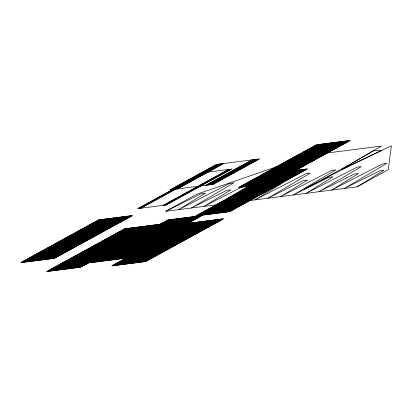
<?xml version="1.0" encoding="UTF-8"?>
<svg xmlns="http://www.w3.org/2000/svg" width="412" height="412" viewBox="0 0 412 412"><rect width="100%" height="100%" fill="white"/><g stroke="black" fill="none" stroke-linecap="round" stroke-linejoin="round"><path stroke-width="0.62" d="M101.743 251.541A26.296 3.842 -24.9 0 0 96.032 255.435L93.915 257.145L104.143 253.056L129.275 236.287L125.603 237.719L128.559 235.937L127.143 236.117L123.415 237.997L124.316 236.921L121.355 238.249L85.016 255.497L82.003 258.669L86.736 256.619A26.296 3.842 -24.9 0 0 96.053 252.268A26.296 3.842 -24.9 0 0 87.746 256.784L84.022 258.993L89.121 258.339L93.637 256.032A26.296 3.842 -24.9 0 0 101.754 251.541M299.122 161.071L305.658 156.761L196.982 194.17L165.773 211.284L357.034 186.852L388.243 169.734L391.4 145.807L341.44 169.574L381.383 146.08L320.464 153.861L310.967 158.754L299.122 161.071A336.553 49.162 -24.9 0 1 239.789 197.374L229.793 203.106M256.485 186.569L229.53 203.142L280.593 176.923M357.034 186.852L383.994 170.28L379.74 170.82L344.283 188.48L386.847 163.348L382.594 163.894L331.531 190.112L358.492 173.534L354.243 174.08L318.78 191.74L361.345 166.608L357.096 167.148L306.034 193.367L332.989 176.794L328.74 177.335L293.282 195L335.842 169.862L331.593 170.408L280.531 196.627L307.491 180.054L303.237 180.595L267.779 198.254L310.344 173.122L306.09 173.663L255.028 199.882L281.988 183.309L247.138 187.764M119.568 252.721L121.962 252.118L119.84 253.833L130.068 249.744L171.232 224.185L167.56 225.616L170.517 223.829L169.1 224.015L165.367 225.894L166.273 224.818L163.312 226.147L110.941 252.185L107.929 255.358L112.661 253.308A26.296 3.842 -24.9 0 0 121.978 248.956A26.296 3.842 -24.9 0 0 113.671 253.473L109.947 255.682L115.051 255.028L119.568 252.721A26.296 3.842 -24.9 0 0 127.679 248.23A26.296 3.842 -24.9 0 0 121.957 252.123M259.339 179.637L216.779 204.769L252.237 187.11M284.841 176.377L242.277 201.514L277.739 183.85M21.45 262.547L99.472 219.756M22.299 262.439L100.322 219.648M23.149 262.331L101.172 219.539M23.999 262.223L102.022 219.431M24.849 262.114L102.871 219.323M25.698 262.006L103.721 219.215M26.548 261.898L104.571 219.102M27.398 261.79L105.42 218.993M28.253 261.682L106.27 218.885M29.103 261.574L107.12 218.777M29.952 261.46L107.97 218.669M30.802 261.352L108.82 218.561M31.652 261.244L109.674 218.453M32.502 261.136L110.524 218.345M33.351 261.028L111.374 218.236M34.201 260.92L112.224 218.128M35.051 260.811L113.073 218.02M35.901 260.703L113.923 217.912M36.75 260.595L114.773 217.799M37.6 260.487L115.623 217.69M38.45 260.379L116.472 217.582M39.3 260.271L117.322 217.474M40.149 260.157L118.172 217.366M40.999 260.049L119.022 217.258M41.849 259.941L119.871 217.15M42.699 259.833L120.721 217.042M170.769 189.772L217.114 164.352M43.554 259.725L121.571 216.933M171.619 189.659L217.963 164.244M44.403 259.617L122.421 216.825M218.813 164.136L137.67 208.637L166.319 204.98L231.858 169.033L203.209 172.69M45.253 259.508L123.27 216.717M138.52 208.529L219.663 164.022M46.103 259.4L124.12 216.604M139.369 208.421L220.513 163.914M46.953 259.292L124.975 216.496M140.224 208.312L221.362 163.806M47.802 259.184L125.825 216.388M141.074 208.204L222.212 163.698M48.652 259.076L126.675 216.279M176.717 189.01L223.062 163.59M49.502 258.968L127.524 216.171M177.572 188.902L223.917 163.482M50.352 258.854L128.374 216.063M51.201 258.746L129.224 215.955M52.051 258.638L130.074 215.847M52.901 258.53L130.923 215.739M53.751 258.422L131.773 215.631M162.92 205.413L228.454 169.466M163.77 205.305L229.304 169.358M164.62 205.197L230.154 169.25M165.47 205.088L231.008 169.141M47.437 271.457L125.459 228.665M48.286 271.348L126.309 228.557M205.619 185.318L251.964 159.897M49.136 271.24L127.159 228.449M206.469 185.209L252.814 159.789M49.991 271.132L128.008 228.341M207.324 185.101L253.663 159.681M50.841 271.024L128.858 228.233M208.173 184.993L254.518 159.573M51.691 270.916L129.708 228.124M209.023 184.885L255.368 159.465M52.54 270.808L130.563 228.011M209.873 184.777L256.218 159.356M53.39 270.699L131.413 227.903M210.723 184.669L257.067 159.248M54.24 270.591L132.262 227.795M211.572 184.555L257.917 159.14M55.09 270.483L133.112 227.687M212.422 184.447L258.767 159.032M55.939 270.37L133.962 227.578M56.789 270.262L134.812 227.47M57.639 270.154L135.661 227.362M58.489 270.045L136.511 227.254M59.338 269.937L137.361 227.146M60.188 269.829L138.211 227.038M61.038 269.721L139.06 226.93M61.888 269.613L139.91 226.821M62.737 269.505L140.76 226.708M63.587 269.397L141.61 226.6M64.437 269.288L142.459 226.492M65.292 269.18L143.309 226.384M66.141 269.067L144.159 226.276M66.991 268.959L145.009 226.167M67.841 268.851L145.863 226.059M68.691 268.742L146.713 225.951M69.54 268.634L147.563 225.843M70.39 268.526L148.413 225.735M71.24 268.418L149.262 225.627M72.09 268.31L150.112 225.513M72.939 268.202L150.962 225.405M73.789 268.094L151.812 225.297M74.639 267.985L152.661 225.189M75.489 267.877L153.511 225.081M76.338 267.764L154.361 224.973M77.188 267.656L155.211 224.864M78.038 267.548L156.06 224.756M78.888 267.44L156.91 224.648M79.743 267.331L157.76 224.54M90.944 262.619L168.966 219.823M91.794 262.511L169.816 219.714M92.643 262.403L170.666 219.606M93.493 262.295L171.516 219.498M94.343 262.181L172.365 219.39M95.193 262.073L173.215 219.282M96.042 261.965L174.065 219.174M96.892 261.857L174.915 219.066M97.742 261.749L175.764 218.957M98.592 261.641L176.614 218.849M99.441 261.532L177.464 218.741M100.291 261.424L178.314 218.633M101.141 261.316L179.163 218.52M101.991 261.208L180.013 218.412M102.846 261.1L180.863 218.303M103.695 260.992L181.713 218.195M104.545 260.878L182.562 218.087M105.395 260.77L183.412 217.979M239.207 187.46L317.23 144.669M106.245 260.662L184.267 217.871M240.057 187.352L318.079 144.56M107.094 260.554L185.117 217.763M240.907 187.244L318.929 144.452M107.944 260.446L185.967 217.654M241.756 187.136L319.779 144.344M108.794 260.338L186.816 217.546M242.606 187.027L320.629 144.236M109.644 260.23L187.666 217.438M243.456 186.919L321.478 144.123M110.493 260.121L188.516 217.325M244.306 186.811L322.328 144.015M111.343 260.013L189.365 217.217M245.155 186.703L323.178 143.906M112.193 259.905L190.215 217.109M246.005 186.595L324.028 143.798M113.043 259.797L191.065 217M246.855 186.487L324.877 143.69M113.892 259.689L191.915 216.892M247.705 186.373L325.727 143.582M114.742 259.575L192.764 216.784M248.554 186.265L326.577 143.474M115.592 259.467L193.614 216.676M249.404 186.157L327.427 143.366M116.442 259.359L194.464 216.568M328.276 143.258L195.643 216.006L229.644 211.66L307.666 168.868L261.764 174.734M117.291 259.251L195.314 216.46M196.493 215.898L329.126 143.149M118.146 259.143L196.163 216.352M197.343 215.79L329.976 143.041M118.996 259.035L197.013 216.243M198.193 215.677L330.826 142.933M119.846 258.927L197.863 216.135M199.042 215.569L331.681 142.82M120.695 258.818L198.713 216.022M199.892 215.461L332.53 142.712M121.545 258.71L199.568 215.914M200.742 215.352L333.38 142.603M122.395 258.602L200.417 215.806M201.592 215.244L334.23 142.495M123.245 258.494L201.267 215.697M202.441 215.136L335.08 142.387M203.291 215.028L335.929 142.279M204.141 214.92L336.779 142.171M204.991 214.812L337.629 142.063M112.6 265.781L190.622 222.99M205.84 214.703L338.479 141.955M113.449 265.673L191.472 222.882M206.69 214.595L339.328 141.846M114.299 265.565L192.322 222.774M207.54 214.487L340.178 141.738M115.149 265.457L193.171 222.665M208.39 214.374L341.028 141.63M115.999 265.349L194.021 222.557M209.245 214.266L341.878 141.517M116.848 265.24L194.871 222.444M210.094 214.158L342.727 141.409M117.698 265.132L195.721 222.336M210.944 214.049L343.577 141.301M118.548 265.024L196.57 222.228M211.794 213.941L344.427 141.192M119.398 264.916L197.42 222.12M212.643 213.833L345.277 141.084M120.247 264.808L198.27 222.011M213.493 213.725L346.126 140.976M121.102 264.695L199.12 221.903M214.343 213.617L346.981 140.868M121.952 264.586L199.969 221.795M215.193 213.509L347.831 140.76M122.802 264.478L200.819 221.687M216.043 213.401L348.681 140.652M123.651 264.37L201.674 221.579M216.892 213.292L349.531 140.543M124.501 264.262L202.524 221.471M217.742 213.184L350.38 140.435L316.38 144.777L238.357 187.568L284.259 181.707M125.351 264.154L203.374 221.362M218.592 213.071L296.614 170.28M126.201 264.046L204.223 221.254M219.442 212.963L297.464 170.171M127.05 263.938L205.073 221.141M220.291 212.855L298.314 170.063M127.9 263.829L205.923 221.033M221.141 212.747L299.163 169.955M128.75 263.721L206.773 220.925M221.991 212.638L300.013 169.847M129.6 263.613L207.622 220.817M222.84 212.53L300.863 169.739M130.45 263.505L208.472 220.708M223.695 212.422L301.713 169.631M131.299 263.392L209.322 220.6M224.545 212.314L302.562 169.517M132.149 263.283L210.172 220.492M225.395 212.206L303.412 169.409M132.999 263.175L211.021 220.384M226.245 212.098L304.262 169.301M133.849 263.067L211.871 220.276M227.094 211.989L305.117 169.193M134.698 262.959L212.721 220.168M227.944 211.881L305.967 169.085M135.553 262.851L213.571 220.06M228.794 211.768L306.816 168.977M136.403 262.743L214.42 219.951M137.253 262.635L215.27 219.838M138.102 262.526L216.12 219.73M138.952 262.418L216.975 219.622M139.802 262.31L217.824 219.514M140.652 262.197L218.674 219.405M141.501 262.089L219.524 219.297M142.351 261.981L220.374 219.189M143.201 261.872L221.223 219.081M144.051 261.764L222.073 218.973M144.9 261.656L222.923 218.865M255.09 180.178L204.028 206.397L230.983 189.824L226.734 190.37L191.276 208.029L233.841 182.897L229.587 183.438L178.525 209.657L205.485 193.084L201.231 193.625L165.773 211.284M93.637 256.032L96.037 255.435M314.82 145.632L348.82 141.29M313.259 146.487L347.259 142.145M311.699 147.347L345.699 143M310.138 148.202L344.138 143.855M308.578 149.056L342.578 144.715M307.017 149.911L341.018 145.57M305.457 150.766L339.457 146.425M337.994 146.94L312.749 150.164L247.21 186.111L272.456 182.887M303.896 151.621L337.897 147.28M302.336 152.481L336.336 148.135M300.775 153.336L334.776 148.99M299.215 154.191L333.215 149.85M297.655 155.046L331.655 150.704M296.094 155.901L330.094 151.559M294.534 156.761L328.534 152.414M292.973 157.616L326.974 153.269M291.413 158.471L325.413 154.129M289.852 159.326L323.853 154.984M288.292 160.18L322.292 155.839M286.731 161.041L320.732 156.694M285.171 161.895L319.171 157.549M283.611 162.75L317.611 158.409M282.05 163.605L316.05 159.264M280.49 164.46L314.49 160.119M278.929 165.315L312.929 160.974M277.369 166.175L311.369 161.828M275.808 167.03L309.809 162.683M274.248 167.885L308.248 163.543M272.687 168.74L306.688 164.398M271.127 169.595L305.127 165.253M269.566 170.455L303.567 166.108M268.006 171.31L302.006 166.963M266.446 172.165L300.446 167.823M264.885 173.019L298.885 168.678M263.325 173.874L297.325 169.533M299.406 170.254L274.16 173.478L208.621 209.425L233.867 206.196M260.204 175.589L306.106 169.723M258.643 176.444L304.545 170.578M257.083 177.299L302.985 171.438M255.522 178.154L301.424 172.293M253.962 179.009L299.864 173.148M252.402 179.869L298.303 174.003M250.841 180.724L296.743 174.858M249.281 181.579L295.183 175.713M247.72 182.434L293.622 176.573M246.16 183.288L292.062 177.428M244.599 184.149L290.501 178.283M243.039 185.003L288.941 179.138M241.478 185.858L287.38 179.993M239.918 186.713L285.82 180.853M248.699 186.904L282.699 182.562M245.578 188.619L279.578 184.272M244.017 189.474L278.018 185.132M242.457 190.329L276.457 185.987M240.896 191.183L274.897 186.842M239.336 192.038L273.336 187.697M237.775 192.898L271.776 188.552M236.215 193.753L270.215 189.407M234.655 194.608L268.655 190.267M233.094 195.463L267.094 191.122M231.534 196.318L265.534 191.977M229.973 197.178L263.974 192.831M228.413 198.033L262.413 193.686M226.852 198.888L260.853 194.546M225.292 199.743L259.292 195.401M223.731 200.598L257.732 196.256M222.171 201.458L256.171 197.111M220.611 202.313L254.611 197.966M219.05 203.168L253.05 198.826M217.49 204.022L251.49 199.681M97.062 220.719L131.062 216.377M214.369 205.732L248.369 201.391M95.502 221.574L129.502 217.232M212.808 206.592L246.809 202.246M93.941 222.434L127.941 218.087M211.248 207.447L245.248 203.101M92.381 223.289L126.381 218.942M209.687 208.302L243.688 203.961M90.82 224.143L124.821 219.802M208.127 209.157L242.127 204.815M89.26 224.998L123.26 220.657M206.567 210.012L240.567 205.67M87.699 225.853L121.7 221.512M205.006 210.872L239.006 206.525M86.139 226.713L120.139 222.367M203.446 211.727L237.446 207.38M84.578 227.568L118.579 223.222M201.885 212.582L235.885 208.24M83.018 228.423L117.018 224.082M200.325 213.437L234.325 209.095M81.458 229.278L115.458 224.937M198.764 214.292L232.765 209.95M79.897 230.133L113.897 225.791M197.204 215.152L231.204 210.805M78.337 230.988L112.337 226.646M76.776 231.848L110.776 227.501M166.551 220.791L200.556 216.444M75.216 232.703L109.216 228.356M164.991 221.646L198.996 217.304M73.655 233.558L107.656 229.216M163.43 222.501L197.436 218.159M72.095 234.413L106.095 230.071M161.87 223.356L195.875 219.014M70.534 235.267L104.535 230.926M160.309 224.21L194.315 219.869M68.974 236.127L102.974 231.781M123.049 229.628L157.049 225.287M158.749 225.07L192.754 220.724M67.413 236.982L101.414 232.636M121.489 230.483L155.489 226.142M157.188 225.925L191.194 221.579M65.853 237.837L99.853 233.496M119.928 231.343L153.928 226.997M155.628 226.78L189.633 222.439M64.293 238.692L98.293 234.351M118.368 232.198L152.368 227.851M154.067 227.635L188.073 223.294M62.732 239.547L96.732 235.206M116.807 233.053L150.807 228.712M152.507 228.49L186.512 224.149M188.212 223.953L222.212 219.611M61.172 240.407L95.172 236.061M115.247 233.908L149.247 229.566M150.952 229.35L184.952 225.004M186.651 224.808L220.652 220.466M59.611 241.262L93.612 236.915M113.686 234.763L147.687 230.421M149.391 230.205L183.392 225.858M185.091 225.668L219.091 221.321M213.689 222.161L188.444 225.385L122.905 261.332L148.15 258.108M58.051 242.117L92.051 237.775M112.126 235.623L146.126 231.276M147.831 231.06L181.831 226.718M183.531 226.523L217.531 222.176M56.49 242.972L90.491 238.63M110.565 236.478L144.566 232.131M146.27 231.915L180.271 227.573M181.97 227.378L215.97 223.036M54.93 243.827L88.93 239.485M109.005 237.333L143.005 232.991M144.71 232.77L178.71 228.428M180.41 228.233L214.41 223.891M53.369 244.682L87.37 240.34M107.444 238.188L141.445 233.846M143.149 233.63L177.15 229.283M178.849 229.087L212.85 224.746M51.809 245.542L85.809 241.195M105.884 239.042L139.884 234.701M141.589 234.485L175.589 230.138M177.289 229.942L211.289 225.601M50.249 246.397L84.249 242.05M104.324 239.897L138.324 235.556M140.028 235.34L174.029 230.998M175.728 230.802L209.729 226.456M48.688 247.252L82.688 242.91M102.763 240.757L136.763 236.411M138.468 236.194L172.468 231.853M174.168 231.657L208.168 227.311M47.128 248.106L81.128 243.765M101.203 241.612L135.203 237.266M136.908 237.049L170.908 232.708M172.607 232.512L206.608 228.171M45.567 248.961L79.567 244.62M99.642 242.467L133.643 238.126M135.347 237.904L169.347 233.563M171.047 233.367L205.047 229.026M44.007 249.821L78.007 245.475M98.082 243.322L132.082 238.981M133.787 238.764L167.787 234.418M169.487 234.222L203.487 229.881M42.446 250.676L76.447 246.33M96.521 244.177L130.522 239.835M132.226 239.619L166.227 235.273M167.926 235.082L201.926 230.735M40.886 251.531L74.886 247.19M94.961 245.037L128.961 240.69M130.666 240.474L164.666 236.133M166.366 235.937L200.366 231.59M39.325 252.386L73.326 248.045M93.4 245.892L127.401 241.545M129.105 241.329L163.106 236.988M164.805 236.792L198.805 232.45M37.765 253.241L71.765 248.9M91.84 246.747L125.84 242.405M127.545 242.184L161.545 237.842M163.245 237.647L197.245 233.305M36.205 254.101L70.205 249.754M90.28 247.602L124.28 243.26M125.984 243.044L159.985 238.697M161.684 238.502L195.685 234.16M34.644 254.956L68.644 250.609M88.719 248.457L122.719 244.115M124.424 243.899L158.424 239.552M160.124 239.362L194.124 235.015M33.084 255.811L67.084 251.469M87.159 249.317L121.159 244.97M122.864 244.754L156.864 240.412M158.563 240.217L192.564 235.87M31.523 256.666L65.523 252.324M85.598 250.172L119.598 245.825M121.303 245.609L155.303 241.267M157.003 241.072L191.003 236.73M29.963 257.521L63.963 253.179M84.038 251.026L118.038 246.685M119.743 246.464L153.743 242.122M155.442 241.926L189.443 237.585M28.402 258.375L62.403 254.034M82.477 251.881L116.478 247.54M118.182 247.324L152.183 242.977M153.882 242.781L187.882 238.44M26.842 259.236L60.842 254.889M80.917 252.736L114.917 248.395M116.622 248.178L150.622 243.832M152.322 243.641L186.322 239.295M25.281 260.09L59.282 255.744M79.356 253.591L113.357 249.25M115.061 249.033L149.062 244.692M150.761 244.496L184.761 240.15M23.721 260.945L57.721 256.604M77.796 254.451L111.796 250.105M113.501 249.888L147.501 245.547M149.201 245.351L183.201 241.005M22.16 261.8L56.161 257.459M76.235 255.306L110.236 250.96M111.94 250.743L145.941 246.402M147.64 246.206L181.641 241.865M74.675 256.161L108.675 251.82M110.38 251.598L144.38 247.257M146.08 247.061L180.08 242.72M73.115 257.016L107.115 252.674M108.82 252.458L142.82 248.112M144.519 247.916L178.52 243.574M71.554 257.871L105.56 253.529M107.259 253.313L141.259 248.966M142.959 248.776L176.959 244.429M69.994 258.731L103.999 254.384M105.699 254.168L139.699 249.827M141.398 249.631L175.399 245.284M68.433 259.586L102.439 255.239M104.138 255.023L138.138 250.681M139.838 250.486L173.838 246.144M66.873 260.441L100.878 256.099M102.578 255.878L136.578 251.536M138.278 251.341L172.278 246.999M65.312 261.296L99.318 256.954M101.017 256.738L135.018 252.391M136.717 252.196L170.717 247.854M63.752 262.15L97.757 257.809M99.457 257.593L133.457 253.246M135.157 253.056L169.157 248.709M62.191 263.01L96.197 258.664M97.896 258.448L131.897 254.106M133.596 253.91L167.596 249.564M60.631 263.865L94.636 259.519M96.336 259.303L130.336 254.961M132.036 254.765L166.036 250.424M59.071 264.72L93.076 260.379M94.775 260.157L128.776 255.816M130.475 255.62L164.476 251.279M57.51 265.575L91.516 261.234M93.215 261.017L127.215 256.671M128.915 256.475L162.915 252.134M55.95 266.43L89.955 262.089M91.655 261.872L125.655 257.526M127.354 257.335L161.355 252.989M54.389 267.285L88.395 262.944M125.794 258.19L159.794 253.844M52.829 268.145L86.834 263.798M124.233 259.045L158.234 254.698M51.268 269L85.274 264.653M122.673 259.9L156.673 255.558M49.708 269.855L83.713 265.513M121.113 260.755L155.113 256.413M48.147 270.71L82.153 266.368M119.552 261.61L153.552 257.268M117.992 262.47L151.992 258.123M116.431 263.325L150.432 258.978M114.871 264.18L148.871 259.838M113.31 265.034L147.311 260.693M112.661 253.308L113.676 253.473M86.736 256.619L87.746 256.784M239.774 197.379A336.553 49.167 -24.9 0 1 310.962 158.754M169.523 240.32L142.567 256.892L129.816 258.525L165.274 240.86L169.523 240.32M193.64 226.734L151.075 251.866L155.329 251.325L206.391 225.107L193.64 226.734M98.623 219.864L20.6 262.655L54.6 258.314L132.623 215.522L98.623 219.864M216.264 164.46L169.919 189.881L213.272 184.339L259.617 158.919L216.264 164.46M124.609 228.773L46.587 271.565L80.592 267.223L158.61 224.432L124.609 228.773M124.954 232.342L59.416 268.289L84.661 265.06L150.2 229.113L124.954 232.342M162.225 222.985L96.691 258.932L121.937 255.703L187.475 219.761L162.225 222.985M168.111 219.936L90.094 262.727L124.094 258.386L202.117 215.589L168.111 219.936M189.772 223.098L111.75 265.889L145.75 261.548L223.773 218.757L189.772 223.098M166.489 225.333L165.639 225.575A4.779 0.7 -24.9 0 1 164.568 226.409A4.779 0.7 -24.9 0 1 166.484 225.333M124.532 237.436L123.682 237.678A4.779 0.7 -24.9 0 1 122.611 238.512A4.779 0.7 -24.9 0 1 124.532 237.436M381.409 150.56L373.396 150.777A336.553 49.167 -24.9 0 1 304.216 189.144A336.553 49.162 -24.9 0 1 381.404 150.56M168.662 225.189L168.446 225.081A4.779 0.7 -24.9 0 1 166.412 226.173A4.779 0.7 -24.9 0 1 168.662 225.184M126.705 237.291L126.489 237.183A4.779 0.7 -24.9 0 1 124.455 238.275A4.779 0.7 -24.9 0 1 126.705 237.291"/></g></svg>
